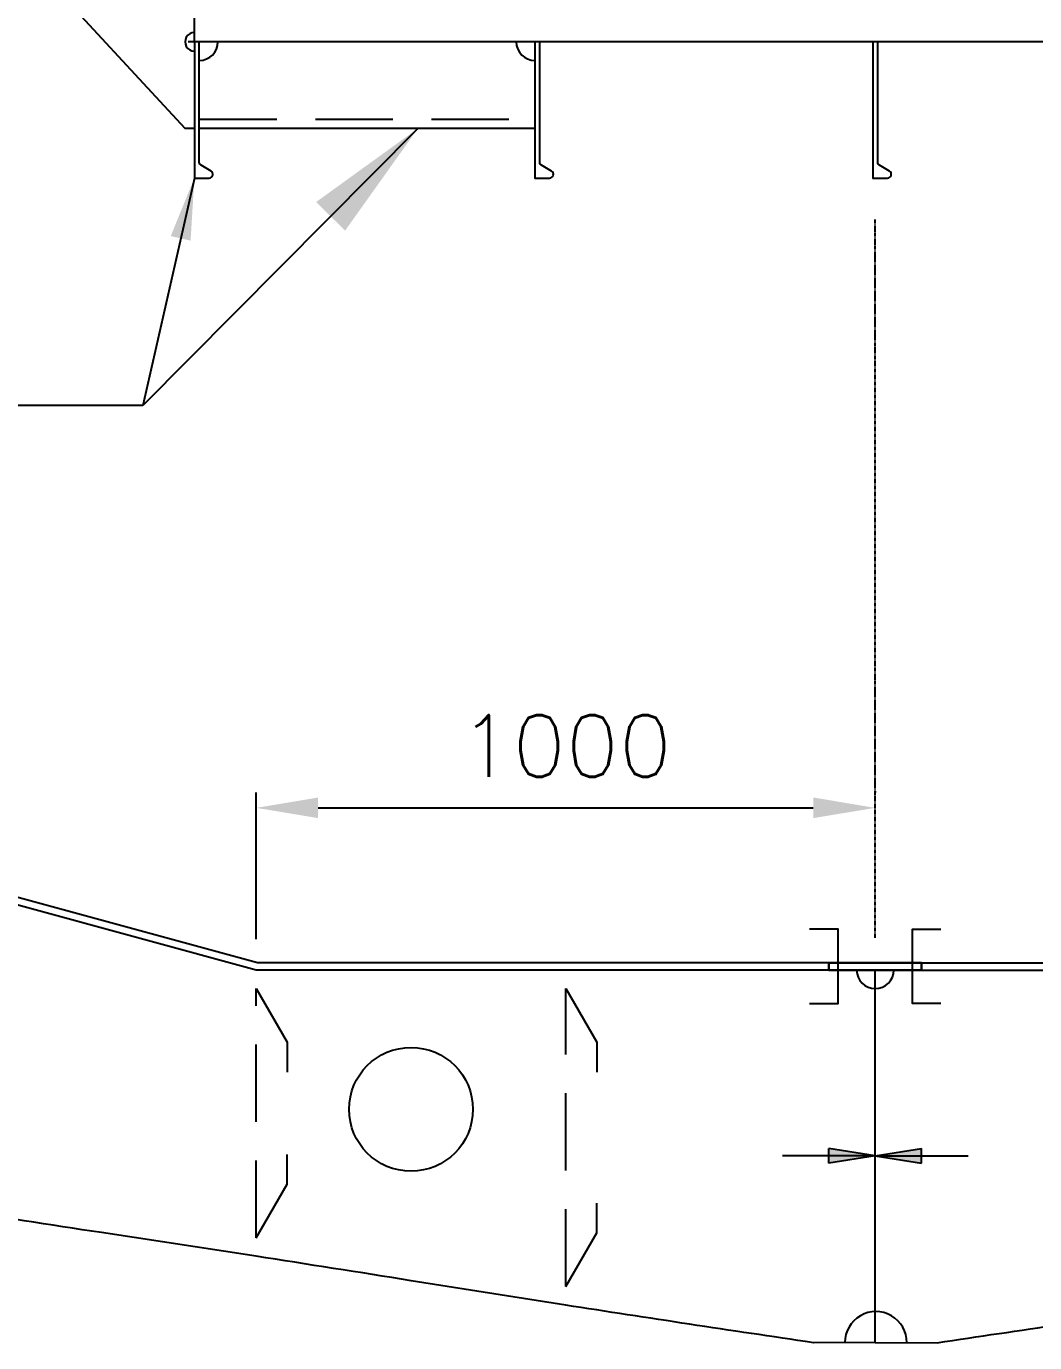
# Model space of a CAD drawing. Extents: x 53504 to 219407, y 25397 to 156081.
# Drawn here: x 170662 to 172291, y 73244 to 75371 of the extents above; entities that cross this region are included whole.
import ezdxf

# ---------------------------------------------------------------- set-up
doc = ezdxf.new("R2010")
doc.units = 0
doc.header["$LTSCALE"] = 250
doc.linetypes.add('DASHED', pattern=[0.75, 0.5, -0.25])
doc.linetypes.add('PHANTOM', pattern=[2.1, 1.25, -0.2, 0.125, -0.2, 0.125, -0.2])
doc.layers.get('0').update_dxf_attribs({"linetype": 'CONTINUOUS'})
doc.layers.get('DEFPOINTS').update_dxf_attribs({"linetype": 'CONTINUOUS'})
for name, color, linetype in [('S0CO1', 1, 'CONTINUOUS'), ('S0CO2', 2, 'CONTINUOUS'), ('S0CO5', 4, 'CONTINUOUS'), ('S0DA1', 1, 'DASHED'), ('S0DA2', 2, 'DASHED'), ('S0PH1', 1, 'PHANTOM'), ('S0TX2', 2, 'CONTINUOUS')]:
    doc.layers.add(name, color=color, linetype=linetype)
doc.styles.add('ROMANS', font='romans', dxfattribs={"height": 100})
doc.dimstyles.new('ORGINAL', dxfattribs={"dimscale": 100, "dimtxt": 1.8, "dimasz": 2, "dimexe": 0.5, "dimexo": 1, "dimgap": 0.5, "dimtad": 1, "dimdec": 0, "dimdsep": 46, "dimtxsty": 'ROMANS', "dimcen": 0, "dimclrd": 1, "dimclre": 1, "dimclrt": 2, "dimadec": 3, "dimazin": 2, "dimtfac": 1, "dimtdec": 0, "dimtmove": 0, "dimatfit": 3, "dimfxl": 1, "dimtvp": 100, "dimtolj": 1, "dimarcsym": 0})
doc.dimstyles.get("Standard").update_dxf_attribs({"dimscale": 50, "dimtxt": 2, "dimasz": 2, "dimexe": 0.5, "dimexo": 1, "dimgap": 1, "dimtad": 1, "dimdsep": 46, "dimtxsty": 'ROMANS', "dimcen": 1.5, "dimclrd": 1, "dimclre": 1, "dimclrt": 2, "dimazin": 2, "dimtfac": 1, "dimtmove": 2, "dimatfit": 3, "dimfxl": 1, "dimtvp": 100, "dimtolj": 1, "dimarcsym": 0})

# ---------------------------------------------------------------- blocks, each defined once
blk = doc.blocks.new('240x8')
at = {"color": 0}
blk.add_lwpolyline([(0, 0), (0, -220), (-24, -220, -0.767327), (-27, -208.8), (-10.8, -199.4, 0.267949), (-8, -194.7), (-8, 0)], format="xyb", close=True, dxfattribs=at)
blk = doc.blocks.new('ST10005')
at = {"color": 1}
for p, q in [((0, 0), (2, 0.317)), ((0, 0), (2, -0.317)), ((0, 0), (4, 0)), ((2, 0.317), (2, -0.317))]:
    blk.add_line(p, q, dxfattribs=at)
blk.add_solid([(0, 0), (2, 0.317), (0, 0), (2, -0.317)], dxfattribs=at)
blk = doc.blocks.new('*D133')
at = {"layer": 'DEFPOINTS', "color": 0, "transparency": 16777216}
for p in [(172033, 74108.4), (172033, 74085.2), (171033, 73846.2)]:
    blk.add_point(p, dxfattribs=at)
at = {"layer": 'S0CO1', "color": 1, "lineweight": -2, "transparency": 16777216}
for p, q in [((171033, 73896.2), (171033, 74133.4)), ((172033, 74135.2), (172033, 74133.4)), ((171133, 74108.4), (171933, 74108.4))]:
    blk.add_line(p, q, dxfattribs=at)
at = {"layer": 'S0CO1', "color": 1, "transparency": 16777216}
for points in [[(171133, 74125.1), (171133, 74091.8), (171033, 74108.4)], [(171933, 74125.1), (171933, 74091.8), (172033, 74108.4)]]:
    blk.add_solid(points, dxfattribs=at)
at = {"layer": 'S0CO1', "color": 2, "transparency": 16777216, "insert": (171533, 74208.4), "char_height": 100, "attachment_point": 5, "style": 'ROMANS'}
blk.add_mtext('\\A1;1000', dxfattribs=at)

msp = doc.modelspace()

# ---------------------------------------------------------------- linework, layer by layer
at = {"layer": 'S0CO1', "color": 0}
msp.add_line((171483.047, 75206.207), (170941.047, 75206.207), dxfattribs=at)
for points in [[(170933.047, 75206.207), (170918.047, 75206.207), (170683.047, 75461.049), (170683.047, 75476.049)], [(171973.047, 73846.211), (171033.047, 73846.211), (169878.047, 74161.049)], [(171973.047, 73858.211), (171034.807, 73858.211), (169881.493, 74172.543)], [(172093.047, 73858.211), (173031.286, 73858.211), (174184.6, 74172.543)], [(172093.047, 73846.211), (173033.047, 73846.211), (174188.047, 74161.049)], [(171926.803, 73792.212), (171973.045, 73792.211), (171973.048, 73912.211), (171926.807, 73912.212)], [(172139.29, 73792.212), (172093.048, 73792.211), (172093.045, 73912.211), (172139.286, 73912.212)], [(171033.047, 73816.211), (171083.047, 73729.608), (171083.047, 73681.451)], [(171533.047, 73816.211), (171583.047, 73729.608), (171583.047, 73681.451)], [(171033.047, 73413.703), (171083.047, 73500.305), (171083.047, 73548.463)], [(171533.047, 73334.786), (171583.047, 73421.388), (171583.047, 73469.546)]]:
    msp.add_lwpolyline(points, dxfattribs=at)
msp.add_circle((171283.047, 73621.211), 100, dxfattribs=at)
for centre, radius, start, end in [((170933.047, 75346.207), 15, 89.999993, 270), ((170941.047, 75346.207), 30, 270.000007, 0), ((171483.047, 75346.207), 30, 180, 269.999993), ((172033.047, 73846.211), 30, 180, 0), ((172033.047, 73846.211), 30, 180, 0), ((172034.047, 73244.309), 50, 359.889938, 180.100064)]:
    msp.add_arc(centre, radius, start, end, dxfattribs=at)
at = {"layer": 'S0CO2', "color": 0}
for points in [[(171958.047, 73846.211), (172108.047, 73846.211), (172108.047, 73858.211), (171958.047, 73858.211)], [(172108.047, 73846.211), (171958.047, 73846.211), (171958.047, 73858.211), (172108.047, 73858.211)]]:
    msp.add_lwpolyline(points, close=True, dxfattribs=at)
at = {"layer": 'S0CO5', "color": 0}
msp.add_line((173133.047, 75346.207), (170923.047, 75346.207), dxfattribs=at)
at = {"layer": 'S0CO5', "color": 0, "linetype": 'ByBlock'}
msp.add_line((172033.047, 73244.308), (172033.047, 73846.211), dxfattribs=at)
msp.add_line((172033.047, 73244.308), (172033.047, 73846.211), dxfattribs=at)
at = {"layer": 'S0CO5', "color": 0}
for points in [[(172033.047, 73244.232), (171933.047, 73244.133, -0.002307), (171533.047, 73304.786), (171283.06, 73344.328, 0.001231), (171033.047, 73383.703), (170782.99, 73421.968, -0.002418), (170533.046, 73460.964, -0.006276), (169932.347, 73565.419), (169333.047, 73677.624, -0.001073), (169004.156, 73740.045, -0.008304), (168676.49, 73808.604, -0.011927), (168351.913, 73890.349, -0.019183), (168033.047, 73992.116, -0.010623), (167901.385, 74042.963, -0.017778), (167772.822, 74101.203, -0.021351), (167649.239, 74169.292, -0.028506), (167533.047, 74249.344, -0.037503), (167416.895, 74354.393, -0.053094), (167321.56, 74478.64, -0.06083), (167256.831, 74620.941, -0.076496), (167233.047, 74775.45), (167233.046, 76616.049)], [(172033.047, 73244.232), (172133.047, 73244.133, 0.002307), (172533.047, 73304.786), (172783.033, 73344.328, -0.001231), (173033.047, 73383.703), (173283.104, 73421.968, 0.002418), (173533.047, 73460.964, 0.006276), (174133.746, 73565.419), (174733.047, 73677.624, 0.001073), (175061.937, 73740.045, 0.008304), (175389.603, 73808.604, 0.011927), (175714.18, 73890.349, 0.019183), (176033.047, 73992.116, 0.010623), (176164.708, 74042.963, 0.017778), (176293.271, 74101.203, 0.021351), (176416.854, 74169.292, 0.028506), (176533.047, 74249.344, 0.037503), (176649.198, 74354.393, 0.053094), (176744.533, 74478.64, 0.06083), (176809.262, 74620.941, 0.076496), (176833.047, 74775.45), (176833.047, 76616.049)]]:
    msp.add_lwpolyline(points, format="xyb", dxfattribs=at)
msp.add_lwpolyline([(170933.047, 75346.207), (170933.047, 76616.049)], dxfattribs=at)
at = {"layer": 'S0DA1', "color": 0}
msp.add_line((170941.047, 75221.207), (171483.047, 75221.207), dxfattribs=at)
at = {"layer": 'S0DA2', "color": 0}
for p, q in [((171033.047, 73413.703), (171033.047, 73816.211)), ((171533.047, 73334.786), (171533.047, 73816.211))]:
    msp.add_line(p, q, dxfattribs=at)
at = {"layer": 'S0PH1', "color": 0, "ltscale": 0.02}
msp.add_line((172033.047, 73898.172), (172033.047, 75058.996), dxfattribs=at)

# ---------------------------------------------------------------- block references
at = {"layer": 'S0CO1', "color": 0, "yscale": 37.5, "zscale": 37.5, "rotation": 180}
for xscale in [37.5, -37.5]:
    msp.add_blockref('ST10005', (172033.047, 73546.211), dxfattribs=dict(at, xscale=xscale))
at = {"layer": 'S0CO2', "color": 0, "xscale": -1}
for p in [(170933.047, 75346.207), (171483.047, 75346.207), (172029.047, 75346.207)]:
    msp.add_blockref('240x8', p, dxfattribs=at)

# ---------------------------------------------------------------- dimensions: what is measured, and where the dimension line sits
at = {"layer": 'S0CO1', "color": 0}
dim = msp.add_linear_dim(base=(172033.047, 74108.424), p1=(171033.047, 73846.211), p2=(172033.047, 74085.22), dimstyle='STANDARD', dxfattribs=at)
dim.commit()
dim.dimension.update_dxf_attribs({"geometry": '*D133', "text_midpoint": (171533.047, 74208.424)})

# ---------------------------------------------------------------- leaders
msp.add_leader([(170933.047, 75126.207), (170849.636, 74758.678), (169971.774, 74758.678)], dimstyle='STANDARD', override={"dimgap": 1, "dimtad": 0}, dxfattribs=at)
at = {"layer": 'S0TX2', "color": 0}
msp.add_leader([(171294.112, 75206.207), (170849.636, 74758.678), (169971.774, 74758.678)], dimstyle='ORGINAL', dxfattribs=at)

doc.saveas('drawing.dxf')
